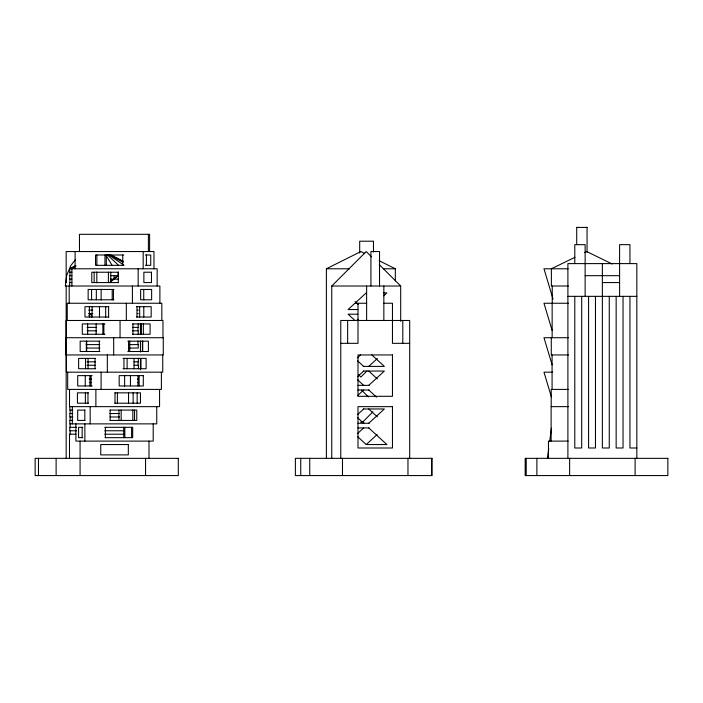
<?xml version="1.0" encoding="UTF-8"?>
<svg xmlns="http://www.w3.org/2000/svg" width="703" height="703" viewBox="0 0 703 703"><rect width="100%" height="100%" fill="white"/><g stroke="black" fill="none" stroke-linecap="round" stroke-linejoin="round"><path stroke-width="1.05" d="M547.417 458.338L548.709 448.646M549.72 441.106L551.442 428.18M75.283 259.785L70.757 265.681L66.688 275.488L65.309 286.016L159.889 286.016L159.889 303.248M331.754 458.338L331.754 286.016L366.219 251.551L371.579 256.911M366.957 370.956L360.859 377.054L358.565 374.761M362.353 422.371L372.845 411.888M366.219 292.905L348.082 309.531L357.871 309.531M356.658 320.63L358.222 319.197M383.741 295.796L386.896 292.905L383.636 292.905M357.44 357.818L360.56 354.962M357.44 376.782L363.679 371.061M368.759 366.404L377.335 358.539M357.44 395.736L363.679 390.016M368.759 385.358L384.356 371.061L363.319 371.061M357.44 414.691L363.679 408.97M357.37 433.707L363.679 427.925M368.759 423.268L384.356 408.97L363.319 408.97M357.642 436.686L366.219 444.551L377.133 434.542M88.965 315.656L91.337 313.582L91.337 317.035M118.209 272.228L118.209 275.673L114.079 279.117L114.079 275.673M110.371 281.991L113.965 279.117M110.353 281.42L113.06 279.697M114.712 277.641L117.322 276.165M70.968 268.783L75.801 266.244M74.079 266.815L75.994 265.831M69.421 268.783L75.168 265.91M326.394 458.338L326.394 268.783L360.859 251.551L364.681 253.467M574.931 257.289L551.38 268.783L551.38 286.016L568.455 286.016M584.747 252.509L586.706 251.551L612.216 263.994M576.715 244.662L576.715 227.429L587.058 227.429L587.058 252.201M578.226 227.429L576.715 227.429M585.537 227.429L587.058 227.429M123.737 254.996L95.529 254.996L95.529 265.339L123.737 265.339M145.416 254.996L150.732 254.996L150.732 265.339L145.416 265.339M326.394 268.783L349.365 268.783M383.284 268.783L395.323 268.783L395.323 280.831M568.129 268.783L543.973 268.783L553.059 299.065M71.864 272.228L69.79 272.228L69.79 268.783L157.164 268.783L157.164 286.016M118.543 272.228L91.785 272.228L91.785 282.571L118.543 282.571M71.864 275.673L69.729 275.673L69.729 279.117L71.847 279.117M110.661 275.673L118.209 275.673M585.133 275.673L619.598 275.673M110.731 279.117L118.166 279.117M71.847 282.571L69.65 282.571L69.65 286.016M602.366 282.571L619.598 282.571M331.754 286.016L400.684 286.016L400.684 321.341M113.921 289.46L88.147 289.46L88.147 299.803L113.921 299.803M567.901 296.35L636.83 296.35M355.7 303.248L366.615 303.248M383.847 303.248L392.459 303.248L392.459 343.328L409.691 343.328M568.455 303.248L543.973 303.248L552.119 330.401M108.745 306.693L84.966 306.693L84.966 317.035L108.745 317.035M136.444 306.693L151.18 306.693L151.18 317.035L136.444 317.035M88.719 310.137L92.831 310.137M137.305 310.137L138.28 310.137M88.569 313.582L92.787 313.582M137.305 313.582L138.28 313.582M357.871 314.188L348.082 314.188L355.103 320.63M104.923 323.925L82.295 323.925L82.295 334.268L104.923 334.268M132.612 323.925L150.091 323.925L150.091 334.268L132.595 334.268M87.084 327.37L96.619 327.37M132.559 327.37L138.201 327.37L138.201 323.925M87.075 330.814L96.619 330.814M132.559 330.814L138.192 330.814L138.192 334.268M568.516 337.712L543.973 337.712L552.119 364.866M99.773 341.157L80.168 341.157L80.168 351.5L99.949 351.5M127.797 341.157L148.395 341.157L148.395 351.5L127.797 351.5M340.762 343.328L357.994 343.328L357.994 303.248M86.135 344.602L99.773 344.602M129.326 344.602L138.227 344.602L138.227 348.047L129.449 348.047M86.293 348.047L99.949 348.047M568.516 354.945L551.284 354.945L551.284 337.712M95.617 358.389L78.631 358.389L78.631 368.732L95.617 368.732M123.051 358.389L146.119 358.389L146.119 368.732L123.051 368.732M87.005 361.834L95.467 361.834M133.93 361.834L138.342 361.834L138.342 358.389M87.075 365.279L95.467 365.279M134.001 365.279L138.412 365.279L138.412 368.732M363.319 366.404L384.356 366.404L371.878 354.962M552.637 372.177L543.973 372.177L551.495 397.239M92.137 375.622L77.708 375.622L77.708 385.965L92.137 385.965M89.176 379.066L91.408 379.066M137.498 379.066L138.561 379.066M89.316 382.52L91.408 382.52M137.498 382.52L138.561 382.52M357.871 385.358L369.119 385.358M568.446 389.409L551.214 389.409L551.214 406.642M357.871 390.016L369.119 390.016M88.543 392.854L77.418 392.854L77.418 403.197L88.543 403.197M114.879 392.854L140.459 392.854L140.459 403.197L114.879 403.197M568.446 406.642L551.117 406.642L551.117 441.106M72.787 410.086L69.843 410.086L69.843 406.642M84.958 410.086L77.682 410.086L77.682 420.429L84.958 420.429M109.879 410.086L136.777 410.086L136.777 420.429L110.02 420.429M72.796 413.531L69.852 413.531L69.852 416.984L72.796 416.984M109.879 413.531L119.58 413.531M110.02 416.984L119.58 416.984M72.787 420.429L69.843 420.429L69.843 423.874L156.751 423.874L156.751 406.642M360.595 422.151L363.864 422.151M357.871 423.268L369.119 423.268M76.627 427.319L69.817 427.319L69.817 430.763L76.627 430.763M82.84 427.319L78.569 427.319L78.569 437.661L82.84 437.661M104.852 427.319L132.7 427.319L132.7 437.661L105.116 437.661M357.871 427.925L369.119 427.925M104.756 430.763L124.572 430.763M76.065 434.217L69.5 434.217L69.5 458.338M104.756 434.217L124.264 434.217M568.165 441.106L548.454 441.106L548.454 458.338M366.219 444.551L386.896 444.551L368.759 427.925M636.83 447.996L629.941 447.996L629.941 296.35M379.049 260.646L395.323 268.783M111.513 255.382L122.99 261.121M110.591 254.996L123.078 261.393M111.601 255.602L122.243 261.182M109.589 254.776L122.946 262.316M108.385 254.627L123.781 265.093M355.006 301.578L358.161 304.469M357.44 360.683L363.679 366.404M368.759 371.061L377.335 378.926M357.44 379.638L363.679 385.358M368.759 390.016L376.562 397.16M368.759 408.97L377.335 416.835M357.44 417.547L363.679 423.268M107.067 254.548L118.297 265.031M379.242 264.565L400.684 286.016M361.606 390.156L368.346 396.905M106.021 255.18L111.979 265.154M636.83 458.338L636.83 263.607L567.901 263.607L567.901 458.338M635.108 458.338L635.108 475.571M629.941 263.607L629.941 244.653L619.598 244.653L619.598 296.35M623.043 296.35L623.043 447.996L616.153 447.996L616.153 296.35M609.264 296.35L609.264 447.996L602.366 447.996L602.366 263.607M595.476 296.35L595.476 447.996L588.578 447.996L588.578 296.35M585.133 296.35L585.133 244.653L574.79 244.653L574.79 263.607M581.689 296.35L581.689 447.996L574.79 447.996L574.79 296.35M569.623 458.338L569.623 475.571M552.242 286.016L552.242 303.248M552.145 303.248L552.145 337.712M552.075 354.945L552.075 389.409M536.881 458.338L536.881 475.571M526.222 458.338L526.222 475.571M431.704 458.338L431.704 475.571M409.691 458.338L409.691 320.48L340.762 320.48L340.762 458.338M407.968 458.338L407.968 475.571M402.801 320.48L402.801 343.328M383.847 286.016L383.847 320.48M379.532 286.016L379.532 251.551L370.92 251.551L370.92 286.016M373.478 251.982L373.478 241.208L359.69 241.208L359.69 253.054M366.615 286.016L366.615 320.48M347.651 320.48L347.651 343.328M342.484 458.338L342.484 475.571M309.742 458.338L309.742 475.571M300.735 458.338L300.735 475.571M162.964 337.712L162.964 320.48L66.108 320.48L66.108 337.712M162.744 354.945L162.744 372.177L66.328 372.177L66.328 354.945M161.831 320.48L161.831 303.248L67.242 303.248L67.242 320.48M161.391 372.177L161.391 389.409L67.681 389.409L67.681 372.177M159.563 389.409L159.563 406.642L69.509 406.642L69.509 389.409M153.966 268.783L153.966 251.551L66.17 251.551L66.17 282.782M153.201 423.874L153.201 441.106L75.871 441.106L75.871 423.874M149.598 251.551L149.598 234.319L79.474 234.319L79.474 251.551M149.001 441.106L149.001 458.338M148.395 234.319L148.395 251.551M146.417 254.996L146.417 265.339M145.556 458.338L145.556 475.571M143.79 306.693L143.79 317.035M143.737 289.46L143.737 299.803M143.35 323.925L143.35 334.268M143.184 251.551L143.184 268.783M142.709 341.157L142.709 351.5M142.41 341.157L142.41 351.5M141.417 323.925L141.417 334.268M140.995 358.389L140.995 368.732M140.442 323.556L140.442 334.698M140.442 341.087L140.442 352.045M140.442 358.556L140.442 369.804M139.669 306.693L139.669 317.035M139.124 375.622L139.124 385.965M138.166 268.783L138.166 286.016M138.131 361.834L138.131 365.279M137.981 327.37L137.981 330.814M137.99 341.157L137.99 344.602M137.999 375.622L137.999 385.965M137.164 392.854L137.164 403.197M136.98 306.693L136.98 317.035M134.545 410.086L134.545 420.429M134.045 358.389L134.045 368.732M133.139 392.854L133.139 403.197M132.929 323.925L132.929 334.268M132.814 409.875L132.814 420.64M132.401 286.016L132.401 303.248M131.575 427.319L131.575 437.661M130.459 375.622L130.459 385.965M129.756 341.157L129.756 351.5M128.561 341.157L128.561 351.5M128.526 392.643L128.526 403.408M127.111 358.389L127.111 368.732M126.329 303.248L126.329 320.48M124.835 427.319L124.835 437.661M124.616 375.411L124.616 386.175M123.956 358.389L123.956 368.732M123.71 427.319L123.71 437.661M122.761 254.996L122.761 265.339M121.162 410.086L121.162 420.429M120.055 320.48L120.055 337.712M118.93 410.086L118.93 420.429M118.289 272.228L118.289 282.571M117.383 392.854L117.383 403.197M114.993 392.854L114.993 403.197M113.684 337.712L113.684 354.945M113.438 289.46L113.438 299.803M112.199 289.46L112.199 299.803M110.784 272.228L110.784 282.571M110.143 410.086L110.143 420.429M108.605 306.693L108.605 317.035M108.411 272.228L108.411 282.571M107.331 354.945L107.331 372.177M106.311 254.996L106.311 265.339M105.696 306.482L105.696 317.246M105.371 427.319L105.371 437.661M104.967 254.996L104.967 265.339M103.868 323.925L103.868 334.268M102.893 323.925L102.893 334.268M101.135 289.241L101.135 300.014M101.1 372.177L101.1 389.409M99.483 306.693L99.483 317.035M99.325 341.157L99.325 351.5M96.873 254.996L96.873 265.339M96.812 272.008L96.812 282.782M96.329 289.46L96.329 299.803M96.144 323.925L96.144 334.268M95.88 389.409L95.88 406.642M95.028 358.389L95.028 368.732M94.158 272.228L94.158 282.571M92.093 306.693L92.093 317.035M91.583 289.46L91.583 299.803M91.074 375.622L91.074 385.965M90.169 406.642L90.169 423.874M89.949 375.622L89.949 385.965M89.404 306.693L89.404 317.035M88.077 358.389L88.077 368.732M87.972 392.854L87.972 403.197M87.655 323.925L87.655 334.268M86.662 341.157L86.662 351.5M86.364 341.157L86.364 351.5M85.555 358.389L85.555 368.732M85.379 392.854L85.379 403.197M85.248 375.622L85.248 385.965M84.817 410.086L84.817 420.429M84.87 423.874L84.87 441.106M82.163 427.319L82.163 437.661M80.072 441.106L80.072 475.571M75.107 251.551L75.107 268.783M72.33 406.642L72.33 423.874M71.908 268.783L71.908 286.016M70.151 410.086L70.142 413.531M70.133 416.984L70.133 420.429M70.133 423.874L70.115 427.319M70.089 430.763L70.089 434.217M69.94 272.228L69.94 275.673M69.861 279.117L69.861 282.571M69.184 286.016L69.184 303.248M66.17 286.016L66.17 458.338M56.117 458.338L56.117 475.571M38.48 458.338L38.48 475.571M151.47 272.228L143.869 272.228L143.869 282.571L151.47 282.571L151.47 272.228M151.637 289.46L140.644 289.46L140.644 299.803L151.637 299.803L151.637 289.46M163.272 337.712L65.801 337.712L65.801 354.945L163.272 354.945L163.272 337.712M392.459 354.945L357.994 354.945L357.994 396.299L392.459 396.299L392.459 354.945M143.307 375.622L119.185 375.622L119.185 385.965L143.307 385.965L143.307 375.622M392.459 406.642L357.994 406.642L357.994 447.996L392.459 447.996L392.459 406.642M128.324 444.551L100.749 444.551L100.749 454.894L128.324 454.894L128.324 444.551M178.298 458.338L35.15 458.338L35.15 475.571L178.298 475.571L178.298 458.338M431.923 458.338L295.374 458.338L295.374 475.571L431.923 475.571L431.923 458.338M667.85 458.338L525.176 458.338L525.176 475.571L667.85 475.571L667.85 458.338"/></g></svg>
